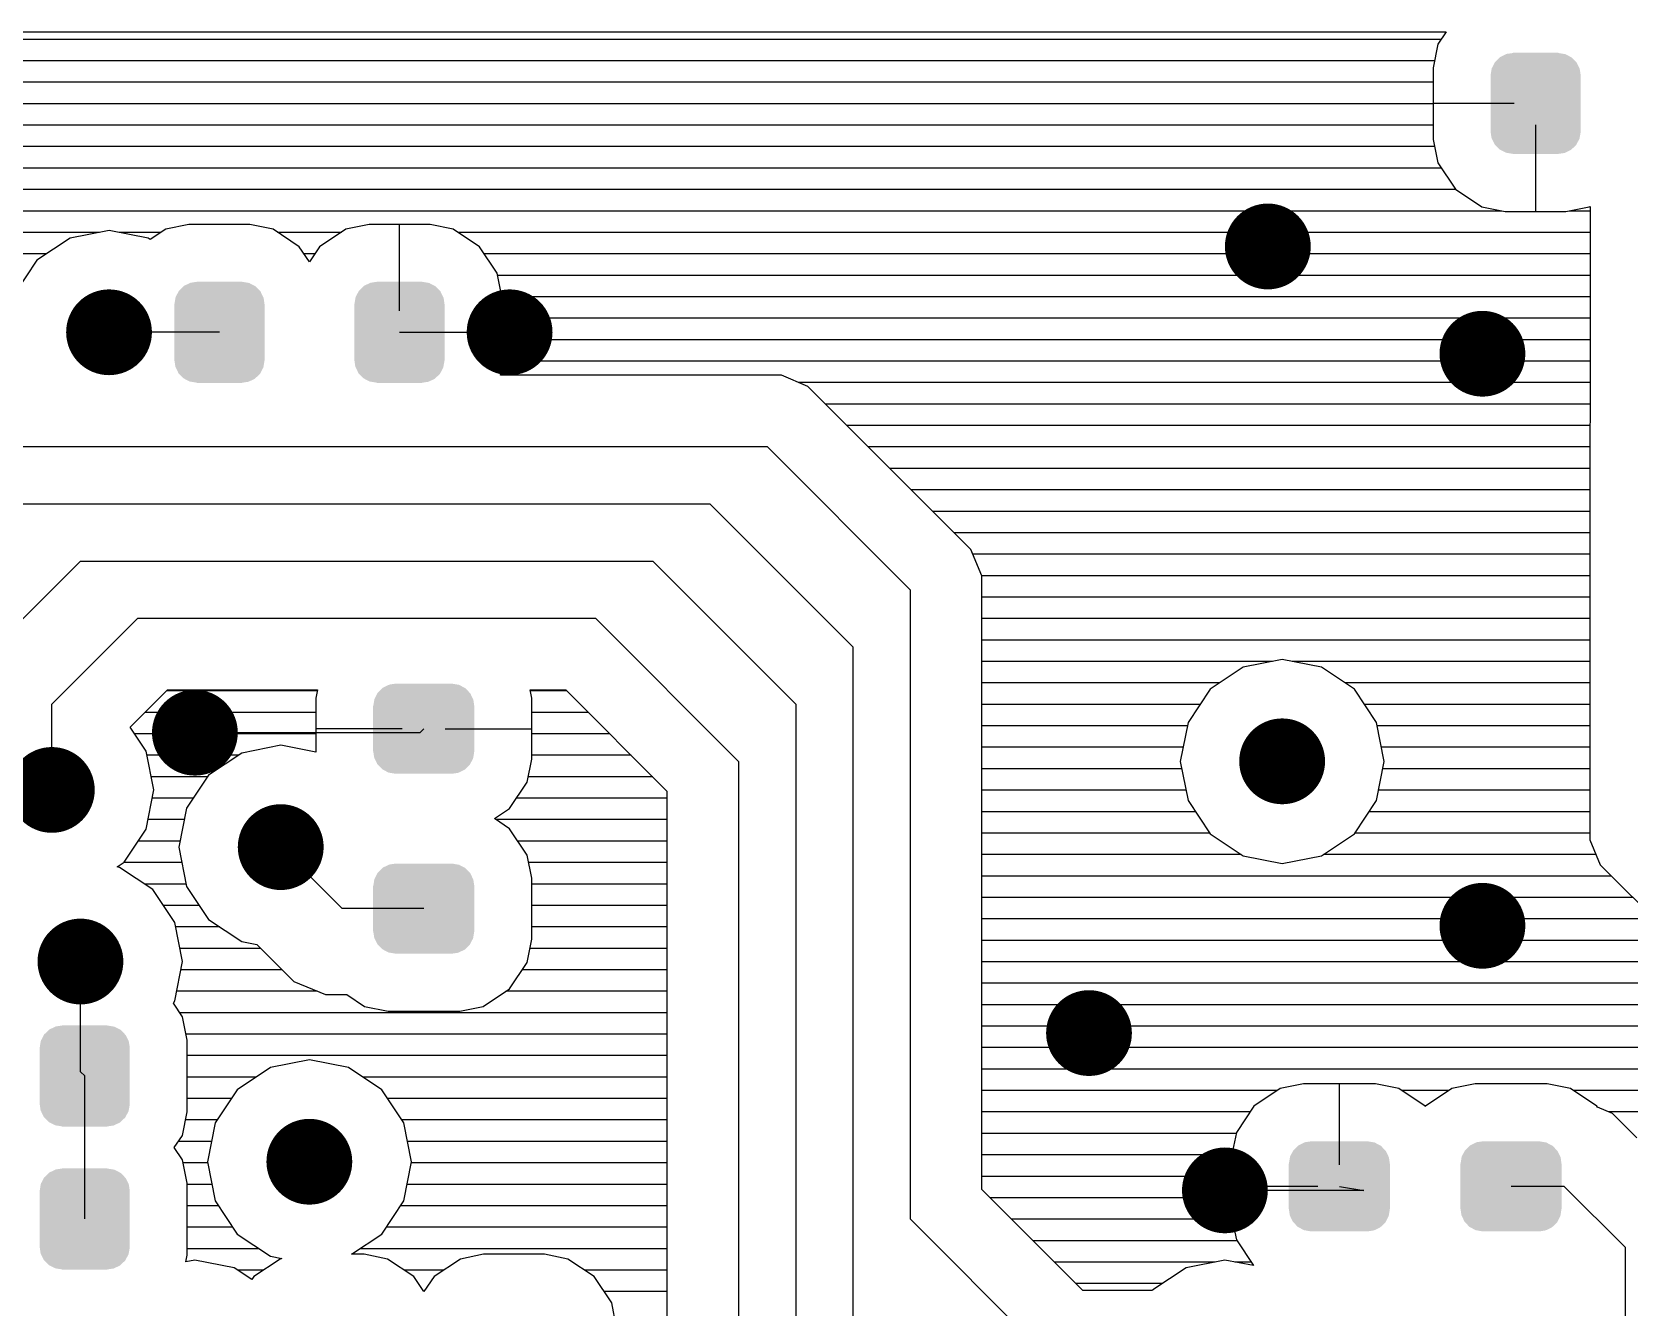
# Model space of a CAD drawing. Extents: x 295 to 953, y 10 to 290.
# Drawn here: x 811.99 to 844.6, y 234.52 to 260.56 of the extents above; entities that cross this region are included whole.
import ezdxf

# ---------------------------------------------------------------- set-up
doc = ezdxf.new("R2010")
doc.units = 0
doc.header["$LTSCALE"] = 5
doc.header["$MEASUREMENT"] = 0
doc.layers.get('0').update_dxf_attribs({"linetype": 'CONTINUOUS', "lineweight": 25})
doc.layers.add('DV-PEI-A6_BOT', color=7, linetype='CONTINUOUS')

msp = doc.modelspace()

# ---------------------------------------------------------------- linework, layer by layer
at = {"const_width": 0.876}
for points in [[(837.663, 256.181, -1), (836.786, 256.181, -1)], [(814.002, 254.428, -1), (813.126, 254.428, -1)], [(822.181, 254.428, -1), (821.305, 254.428, -1)], [(842.044, 253.99, -1), (841.168, 253.99, -1)], [(815.755, 246.25, -1), (814.879, 246.25, -1)], [(837.955, 245.665, -1), (837.078, 245.665, -1)], [(812.834, 245.081, -1), (811.958, 245.081, -1)], [(817.508, 243.913, -1), (816.631, 243.913, -1)], [(842.044, 242.306, -1), (841.168, 242.306, -1)], [(813.418, 241.576, -1), (812.542, 241.576, -1)], [(834.011, 240.115, -1), (833.135, 240.115, -1)], [(818.092, 237.487, -1), (817.216, 237.487, -1)], [(836.786, 236.902, -1), (835.91, 236.902, -1)]]:
    msp.add_lwpolyline(points, format="xyb", close=True, dxfattribs=at)
for points in [[(843.586, 259.821), (843.529, 259.937), (841.797, 259.821), (841.858, 259.937)], [(843.529, 259.937), (843.517, 259.95), (841.858, 259.937), (841.865, 259.95)], [(843.517, 259.95), (843.428, 260.042), (841.865, 259.95), (841.961, 260.042)], [(843.428, 260.042), (843.409, 260.051), (841.961, 260.042), (841.971, 260.051)], [(843.409, 260.051), (843.298, 260.109), (841.971, 260.051), (842.092, 260.109)], [(843.298, 260.109), (843.268, 260.114), (842.092, 260.109), (842.102, 260.114)], [(843.268, 260.114), (843.154, 260.132), (842.102, 260.114), (842.231, 260.132)], [(843.154, 260.132), (843.154, 260.136), (842.231, 260.132), (842.231, 260.136)], [(843.613, 259.677), (843.593, 259.806), (841.772, 259.677), (841.794, 259.806)], [(843.613, 259.675), (843.613, 259.677), (841.772, 259.675), (841.772, 259.677)], [(843.613, 258.529), (843.613, 259.675), (841.772, 258.529), (841.772, 259.675)], [(843.593, 259.806), (843.586, 259.821), (841.794, 259.806), (841.797, 259.821)], [(843.613, 258.527), (843.613, 258.529), (841.772, 258.527), (841.772, 258.529)], [(843.591, 258.398), (843.613, 258.527), (841.792, 258.398), (841.772, 258.527)], [(843.588, 258.383), (843.591, 258.398), (841.799, 258.383), (841.792, 258.398)], [(843.527, 258.267), (843.588, 258.383), (841.856, 258.267), (841.799, 258.383)], [(843.52, 258.254), (843.527, 258.267), (841.868, 258.254), (841.856, 258.267)], [(843.424, 258.162), (843.52, 258.254), (841.957, 258.162), (841.868, 258.254)], [(843.414, 258.153), (843.424, 258.162), (841.976, 258.153), (841.957, 258.162)], [(843.293, 258.095), (843.414, 258.153), (842.087, 258.095), (841.976, 258.153)], [(843.283, 258.09), (843.293, 258.095), (842.117, 258.09), (842.087, 258.095)], [(843.154, 258.072), (843.283, 258.09), (842.231, 258.072), (842.117, 258.09)], [(843.154, 258.068), (843.154, 258.072), (842.231, 258.068), (842.231, 258.072)], [(816.643, 255.277), (816.554, 255.368), (814.992, 255.277), (815.088, 255.368)], [(816.554, 255.368), (816.536, 255.378), (815.088, 255.368), (815.097, 255.378)], [(816.536, 255.378), (816.425, 255.435), (815.097, 255.378), (815.219, 255.435)], [(816.425, 255.435), (816.395, 255.44), (815.219, 255.435), (815.229, 255.44)], [(816.395, 255.44), (816.281, 255.459), (815.229, 255.44), (815.358, 255.459)], [(816.281, 255.459), (816.281, 255.462), (815.358, 255.459), (815.358, 255.462)], [(820.318, 255.277), (820.229, 255.368), (818.667, 255.277), (818.762, 255.368)], [(820.229, 255.368), (820.211, 255.378), (818.762, 255.368), (818.772, 255.378)], [(820.211, 255.378), (820.1, 255.435), (818.772, 255.378), (818.894, 255.435)], [(820.1, 255.435), (820.07, 255.44), (818.894, 255.435), (818.904, 255.44)], [(820.07, 255.44), (819.955, 255.459), (818.904, 255.44), (819.032, 255.459)], [(819.955, 255.459), (819.955, 255.462), (819.032, 255.459), (819.032, 255.462)], [(816.739, 255.004), (816.72, 255.132), (814.899, 255.004), (814.921, 255.132)], [(816.72, 255.132), (816.712, 255.148), (814.921, 255.132), (814.924, 255.148)], [(816.712, 255.148), (816.656, 255.263), (814.924, 255.148), (814.985, 255.263)], [(816.656, 255.263), (816.643, 255.277), (814.985, 255.263), (814.992, 255.277)], [(820.414, 255.004), (820.395, 255.132), (818.574, 255.004), (818.596, 255.132)], [(820.395, 255.132), (820.387, 255.148), (818.596, 255.132), (818.598, 255.148)], [(820.387, 255.148), (820.331, 255.263), (818.598, 255.148), (818.66, 255.263)], [(820.331, 255.263), (820.318, 255.277), (818.66, 255.263), (818.667, 255.277)], [(816.739, 255.001), (816.739, 255.004), (814.899, 255.001), (814.899, 255.004)], [(816.739, 253.856), (816.739, 255.001), (814.899, 253.856), (814.899, 255.001)], [(820.414, 255.001), (820.414, 255.004), (818.574, 255.001), (818.574, 255.004)], [(820.414, 253.856), (820.414, 255.001), (818.574, 253.856), (818.574, 255.001)], [(816.739, 253.853), (816.739, 253.856), (814.899, 253.853), (814.899, 253.856)], [(816.718, 253.725), (816.739, 253.853), (814.919, 253.725), (814.899, 253.853)], [(816.715, 253.709), (816.718, 253.725), (814.926, 253.709), (814.919, 253.725)], [(816.654, 253.593), (816.715, 253.709), (814.982, 253.593), (814.926, 253.709)], [(820.414, 253.853), (820.414, 253.856), (818.574, 253.853), (818.574, 253.856)], [(820.392, 253.725), (820.414, 253.853), (818.593, 253.725), (818.574, 253.853)], [(820.39, 253.709), (820.392, 253.725), (818.601, 253.709), (818.593, 253.725)], [(820.328, 253.593), (820.39, 253.709), (818.657, 253.593), (818.601, 253.709)], [(816.647, 253.58), (816.654, 253.593), (814.995, 253.58), (814.982, 253.593)], [(816.551, 253.489), (816.647, 253.58), (815.084, 253.489), (814.995, 253.58)], [(816.541, 253.479), (816.551, 253.489), (815.102, 253.479), (815.084, 253.489)], [(816.42, 253.421), (816.541, 253.479), (815.214, 253.421), (815.102, 253.479)], [(816.409, 253.417), (816.42, 253.421), (815.244, 253.417), (815.214, 253.421)], [(816.281, 253.398), (816.409, 253.417), (815.358, 253.398), (815.244, 253.417)], [(816.281, 253.394), (816.281, 253.398), (815.358, 253.394), (815.358, 253.398)], [(820.321, 253.58), (820.328, 253.593), (818.67, 253.58), (818.657, 253.593)], [(820.226, 253.489), (820.321, 253.58), (818.759, 253.489), (818.67, 253.58)], [(820.216, 253.479), (820.226, 253.489), (818.777, 253.479), (818.759, 253.489)], [(820.094, 253.421), (820.216, 253.479), (818.888, 253.421), (818.777, 253.479)], [(820.084, 253.417), (820.094, 253.421), (818.918, 253.417), (818.888, 253.421)], [(819.955, 253.398), (820.084, 253.417), (819.032, 253.398), (818.918, 253.417)], [(819.955, 253.394), (819.955, 253.398), (819.032, 253.394), (819.032, 253.398)], [(820.822, 247.168), (820.71, 247.227), (819.155, 247.168), (819.276, 247.227)], [(820.71, 247.227), (820.682, 247.232), (819.276, 247.227), (819.286, 247.232)], [(820.682, 247.232), (820.566, 247.252), (819.286, 247.232), (819.415, 247.252)], [(821.022, 246.793), (821.003, 246.922), (818.959, 246.793), (818.98, 246.922)], [(821.003, 246.922), (820.996, 246.937), (818.98, 246.922), (818.983, 246.937)], [(820.996, 246.937), (820.94, 247.054), (818.983, 246.937), (819.043, 247.054)], [(820.94, 247.054), (820.928, 247.066), (819.043, 247.054), (819.05, 247.066)], [(820.928, 247.066), (820.839, 247.159), (819.05, 247.066), (819.145, 247.159)], [(820.839, 247.159), (820.822, 247.168), (819.145, 247.159), (819.155, 247.168)], [(821.025, 245.87), (821.025, 246.793), (818.956, 245.87), (818.956, 246.793)], [(821.001, 245.74), (821.022, 245.87), (818.978, 245.74), (818.959, 245.87)], [(820.998, 245.726), (821.001, 245.74), (818.985, 245.726), (818.978, 245.74)], [(820.938, 245.609), (820.998, 245.726), (819.041, 245.609), (818.985, 245.726)], [(820.931, 245.596), (820.938, 245.609), (819.053, 245.596), (819.041, 245.609)], [(820.836, 245.504), (820.931, 245.596), (819.142, 245.504), (819.053, 245.596)], [(820.827, 245.495), (820.836, 245.504), (819.159, 245.495), (819.142, 245.504)], [(820.705, 245.435), (820.827, 245.495), (819.271, 245.435), (819.159, 245.495)], [(820.695, 245.431), (820.705, 245.435), (819.299, 245.431), (819.271, 245.435)], [(820.566, 245.411), (820.695, 245.431), (819.415, 245.411), (819.299, 245.431)], [(820.996, 243.262), (820.94, 243.379), (818.983, 243.262), (819.043, 243.379)], [(820.94, 243.379), (820.928, 243.392), (819.043, 243.379), (819.05, 243.392)], [(820.928, 243.392), (820.839, 243.485), (819.05, 243.392), (819.145, 243.485)], [(820.839, 243.485), (820.822, 243.494), (819.145, 243.485), (819.155, 243.494)], [(820.822, 243.494), (820.71, 243.553), (819.155, 243.494), (819.276, 243.553)], [(820.71, 243.553), (820.682, 243.557), (819.276, 243.553), (819.286, 243.557)], [(820.682, 243.557), (820.566, 243.577), (819.286, 243.557), (819.415, 243.577)], [(821.025, 242.195), (821.025, 243.118), (818.956, 242.195), (818.956, 243.118)], [(821.022, 243.118), (821.003, 243.248), (818.959, 243.118), (818.98, 243.248)], [(821.003, 243.248), (820.996, 243.262), (818.98, 243.248), (818.983, 243.262)], [(821.001, 242.066), (821.022, 242.195), (818.978, 242.066), (818.959, 242.195)], [(820.998, 242.051), (821.001, 242.066), (818.985, 242.051), (818.978, 242.066)], [(820.938, 241.934), (820.998, 242.051), (819.041, 241.934), (818.985, 242.051)], [(820.931, 241.922), (820.938, 241.934), (819.053, 241.922), (819.041, 241.934)], [(820.836, 241.829), (820.931, 241.922), (819.142, 241.829), (819.053, 241.922)], [(820.827, 241.82), (820.836, 241.829), (819.159, 241.82), (819.142, 241.829)], [(820.705, 241.761), (820.827, 241.82), (819.271, 241.761), (819.159, 241.82)], [(820.695, 241.756), (820.705, 241.761), (819.299, 241.756), (819.271, 241.761)], [(820.566, 241.737), (820.695, 241.756), (819.415, 241.737), (819.299, 241.756)], [(813.961, 239.959), (813.905, 240.074), (812.172, 239.959), (812.233, 240.074)], [(813.905, 240.074), (813.892, 240.087), (812.233, 240.074), (812.24, 240.087)], [(813.892, 240.087), (813.803, 240.179), (812.24, 240.087), (812.336, 240.179)], [(813.803, 240.179), (813.785, 240.188), (812.336, 240.179), (812.346, 240.188)], [(813.785, 240.188), (813.673, 240.246), (812.346, 240.188), (812.468, 240.246)], [(813.673, 240.246), (813.643, 240.251), (812.468, 240.246), (812.478, 240.251)], [(813.643, 240.251), (813.529, 240.269), (812.478, 240.251), (812.606, 240.269)], [(813.529, 240.269), (813.529, 240.273), (812.606, 240.269), (812.606, 240.273)], [(813.988, 239.815), (813.968, 239.943), (812.148, 239.815), (812.169, 239.943)], [(813.988, 239.812), (813.988, 239.815), (812.148, 239.812), (812.148, 239.815)], [(813.988, 238.667), (813.988, 239.812), (812.148, 238.667), (812.148, 239.812)], [(813.968, 239.943), (813.961, 239.959), (812.169, 239.943), (812.172, 239.959)], [(813.988, 238.664), (813.988, 238.667), (812.148, 238.664), (812.148, 238.667)], [(813.966, 238.535), (813.988, 238.664), (812.167, 238.535), (812.148, 238.664)], [(813.963, 238.52), (813.966, 238.535), (812.175, 238.52), (812.167, 238.535)], [(813.902, 238.404), (813.963, 238.52), (812.231, 238.404), (812.175, 238.52)], [(813.895, 238.391), (813.902, 238.404), (812.244, 238.391), (812.231, 238.404)], [(813.799, 238.3), (813.895, 238.391), (812.333, 238.3), (812.244, 238.391)], [(813.79, 238.29), (813.799, 238.3), (812.351, 238.29), (812.333, 238.3)], [(813.668, 238.232), (813.79, 238.29), (812.462, 238.232), (812.351, 238.29)], [(813.658, 238.227), (813.668, 238.232), (812.492, 238.227), (812.462, 238.232)], [(813.529, 238.209), (813.658, 238.227), (812.606, 238.209), (812.492, 238.227)], [(813.529, 238.205), (813.529, 238.209), (812.606, 238.205), (812.606, 238.209)], [(839.622, 237.719), (839.533, 237.812), (837.744, 237.719), (837.84, 237.812)], [(839.533, 237.812), (839.516, 237.821), (837.84, 237.812), (837.849, 237.821)], [(839.516, 237.821), (839.404, 237.88), (837.849, 237.821), (837.971, 237.88)], [(839.404, 237.88), (839.376, 237.885), (837.971, 237.88), (837.98, 237.885)], [(839.376, 237.885), (839.26, 237.904), (837.98, 237.885), (838.109, 237.904)], [(843.128, 237.719), (843.039, 237.812), (841.25, 237.719), (841.345, 237.812)], [(843.039, 237.812), (843.021, 237.821), (841.345, 237.812), (841.354, 237.821)], [(843.021, 237.821), (842.909, 237.88), (841.354, 237.821), (841.476, 237.88)], [(842.909, 237.88), (842.882, 237.885), (841.476, 237.88), (841.485, 237.885)], [(842.882, 237.885), (842.766, 237.904), (841.485, 237.885), (841.615, 237.904)], [(839.719, 236.523), (839.719, 237.446), (837.651, 236.523), (837.651, 237.446)], [(839.716, 237.446), (839.697, 237.575), (837.654, 237.446), (837.675, 237.575)], [(839.697, 237.575), (839.69, 237.59), (837.675, 237.575), (837.677, 237.59)], [(839.69, 237.59), (839.634, 237.707), (837.677, 237.59), (837.738, 237.707)], [(839.634, 237.707), (839.622, 237.719), (837.738, 237.707), (837.744, 237.719)], [(843.224, 236.523), (843.224, 237.446), (841.156, 236.523), (841.156, 237.446)], [(843.221, 237.446), (843.203, 237.575), (841.159, 237.446), (841.18, 237.575)], [(843.203, 237.575), (843.196, 237.59), (841.18, 237.575), (841.182, 237.59)], [(843.196, 237.59), (843.14, 237.707), (841.182, 237.59), (841.243, 237.707)], [(843.14, 237.707), (843.128, 237.719), (841.243, 237.707), (841.25, 237.719)], [(813.961, 237.038), (813.905, 237.153), (812.172, 237.038), (812.233, 237.153)], [(813.905, 237.153), (813.892, 237.166), (812.233, 237.153), (812.24, 237.166)], [(813.892, 237.166), (813.803, 237.258), (812.24, 237.166), (812.336, 237.258)], [(813.803, 237.258), (813.785, 237.267), (812.336, 237.258), (812.346, 237.267)], [(813.785, 237.267), (813.673, 237.325), (812.346, 237.267), (812.468, 237.325)], [(813.673, 237.325), (813.643, 237.33), (812.468, 237.325), (812.478, 237.33)], [(813.643, 237.33), (813.529, 237.348), (812.478, 237.33), (812.606, 237.348)], [(813.529, 237.348), (813.529, 237.352), (812.606, 237.348), (812.606, 237.352)], [(813.988, 236.894), (813.968, 237.022), (812.148, 236.894), (812.169, 237.022)], [(813.988, 236.891), (813.988, 236.894), (812.148, 236.891), (812.148, 236.894)], [(813.988, 235.746), (813.988, 236.891), (812.148, 235.746), (812.148, 236.891)], [(813.968, 237.022), (813.961, 237.038), (812.169, 237.022), (812.172, 237.038)], [(839.695, 236.393), (839.716, 236.523), (837.672, 236.393), (837.654, 236.523)], [(843.2, 236.393), (843.221, 236.523), (841.178, 236.393), (841.159, 236.523)], [(839.693, 236.379), (839.695, 236.393), (837.679, 236.379), (837.672, 236.393)], [(839.632, 236.262), (839.693, 236.379), (837.735, 236.262), (837.679, 236.379)], [(839.626, 236.249), (839.632, 236.262), (837.747, 236.249), (837.735, 236.262)], [(839.53, 236.156), (839.626, 236.249), (837.837, 236.156), (837.747, 236.249)], [(839.521, 236.147), (839.53, 236.156), (837.854, 236.147), (837.837, 236.156)], [(839.399, 236.088), (839.521, 236.147), (837.966, 236.088), (837.854, 236.147)], [(843.198, 236.379), (843.2, 236.393), (841.185, 236.379), (841.178, 236.393)], [(843.137, 236.262), (843.198, 236.379), (841.241, 236.262), (841.185, 236.379)], [(843.131, 236.249), (843.137, 236.262), (841.253, 236.249), (841.241, 236.262)], [(843.035, 236.156), (843.131, 236.249), (841.342, 236.156), (841.253, 236.249)], [(843.026, 236.147), (843.035, 236.156), (841.359, 236.147), (841.342, 236.156)], [(842.904, 236.088), (843.026, 236.147), (841.471, 236.088), (841.359, 236.147)], [(839.39, 236.084), (839.399, 236.088), (837.993, 236.084), (837.966, 236.088)], [(839.26, 236.064), (839.39, 236.084), (838.109, 236.064), (837.993, 236.084)], [(842.895, 236.084), (842.904, 236.088), (841.499, 236.084), (841.471, 236.088)], [(842.766, 236.064), (842.895, 236.084), (841.615, 236.064), (841.499, 236.084)], [(813.988, 235.743), (813.988, 235.746), (812.148, 235.743), (812.148, 235.746)], [(813.966, 235.614), (813.988, 235.743), (812.167, 235.614), (812.148, 235.743)], [(813.963, 235.599), (813.966, 235.614), (812.175, 235.599), (812.167, 235.614)], [(813.902, 235.483), (813.963, 235.599), (812.231, 235.483), (812.175, 235.599)], [(813.895, 235.47), (813.902, 235.483), (812.244, 235.47), (812.231, 235.483)], [(813.799, 235.379), (813.895, 235.47), (812.333, 235.379), (812.244, 235.47)], [(813.79, 235.369), (813.799, 235.379), (812.351, 235.369), (812.333, 235.379)], [(813.668, 235.311), (813.79, 235.369), (812.462, 235.311), (812.351, 235.369)], [(813.658, 235.306), (813.668, 235.311), (812.492, 235.306), (812.462, 235.311)], [(813.529, 235.288), (813.658, 235.306), (812.606, 235.288), (812.492, 235.306)], [(813.529, 235.284), (813.529, 235.288), (812.606, 235.284), (812.606, 235.288)]]:
    msp.add_solid(points)
at = {"layer": 'DV-PEI-A6_BOT'}
for p, q in [((682.411, 260.562), (840.864, 260.562)), ((840.864, 260.562), (840.695, 260.311)), ((840.765, 260.411), (532.663, 260.411)), ((840.695, 260.311), (840.601, 259.832)), ((840.63, 259.972), (756.4, 259.972)), ((840.601, 259.832), (840.601, 258.366)), ((840.601, 259.534), (757.534, 259.534)), ((840.601, 259.096), (758.007, 259.096)), ((842.254, 259.102), (840.601, 259.102)), ((840.601, 258.658), (758.299, 258.658)), ((842.693, 258.664), (842.693, 256.894)), ((840.601, 258.366), (840.695, 257.887)), ((840.63, 258.22), (758.433, 258.22)), ((840.765, 257.782), (758.521, 257.782)), ((840.695, 257.887), (841.057, 257.349)), ((841.063, 257.344), (758.492, 257.344)), ((841.057, 257.349), (841.594, 256.993)), ((841.594, 256.993), (842.067, 256.894)), ((843.312, 256.894), (843.785, 256.993)), ((843.785, 256.993), (843.803, 256.999)), ((843.803, 256.999), (843.797, 248.148)), ((842.003, 256.905), (758.404, 256.905)), ((842.067, 256.894), (843.312, 256.894)), ((843.803, 256.905), (843.376, 256.905)), ((813.366, 256.467), (808.511, 256.467)), ((812.77, 256.35), (812.092, 255.901)), ((813.564, 256.508), (812.77, 256.35)), ((814.365, 256.35), (813.564, 256.508)), ((814.628, 256.467), (813.769, 256.467)), ((814.406, 256.321), (814.365, 256.35)), ((814.721, 256.532), (814.406, 256.321)), ((815.194, 256.631), (814.721, 256.532)), ((816.439, 256.631), (815.194, 256.631)), ((816.912, 256.532), (816.439, 256.631)), ((817.449, 256.175), (816.912, 256.532)), ((818.308, 256.467), (817.005, 256.467)), ((818.401, 256.532), (817.864, 256.175)), ((818.875, 256.631), (818.401, 256.532)), ((820.119, 256.631), (818.875, 256.631)), ((819.494, 254.867), (819.494, 256.631)), ((820.592, 256.532), (820.119, 256.631)), ((821.13, 256.175), (820.592, 256.532)), ((843.803, 256.467), (820.686, 256.467)), ((812.291, 256.029), (809.586, 256.029)), ((817.654, 255.866), (817.449, 256.175)), ((817.765, 256.029), (817.549, 256.029)), ((817.864, 256.175), (817.654, 255.866)), ((821.492, 255.638), (821.13, 256.175)), ((843.803, 256.029), (821.223, 256.029)), ((812.092, 255.901), (811.642, 255.223)), ((821.585, 255.159), (821.492, 255.638)), ((843.803, 255.591), (821.498, 255.591)), ((821.585, 253.692), (821.585, 255.159)), ((843.803, 255.153), (821.585, 255.153)), ((843.803, 254.715), (821.585, 254.715)), ((815.819, 254.428), (813.564, 254.428)), ((819.494, 254.428), (821.743, 254.428)), ((819.932, 254.428), (821.585, 254.428)), ((843.803, 254.277), (821.585, 254.277)), ((843.803, 253.838), (821.585, 253.838)), ((821.556, 253.552), (821.585, 253.692)), ((827.293, 253.552), (821.556, 253.552)), ((827.83, 253.324), (827.293, 253.552)), ((843.803, 253.4), (827.649, 253.4)), ((828.239, 252.915), (827.83, 253.324)), ((843.803, 252.962), (828.193, 252.962)), ((830.751, 250.403), (828.239, 252.915)), ((843.803, 252.524), (828.631, 252.524)), ((810.643, 252.092), (827.001, 252.092)), ((827.001, 252.092), (829.922, 249.171)), ((843.803, 252.086), (829.069, 252.086)), ((843.803, 251.648), (829.507, 251.648)), ((843.803, 251.209), (829.945, 251.209)), ((811.228, 250.923), (825.833, 250.923)), ((825.833, 250.923), (828.754, 248.002)), ((843.803, 250.771), (830.383, 250.771)), ((831.16, 249.994), (830.751, 250.403)), ((843.803, 250.333), (830.822, 250.333)), ((831.382, 249.457), (831.16, 249.994)), ((843.803, 249.895), (831.201, 249.895)), ((810.643, 247.418), (812.98, 249.755)), ((812.98, 249.755), (824.664, 249.755)), ((824.664, 249.755), (827.585, 246.834)), ((829.922, 249.171), (829.922, 236.318)), ((843.803, 249.457), (831.382, 249.457)), ((831.382, 248.878), (831.382, 249.457)), ((843.803, 249.019), (831.382, 249.019)), ((831.382, 236.92), (831.382, 248.878)), ((812.396, 246.834), (814.149, 248.586)), ((814.149, 248.586), (823.496, 248.586)), ((823.496, 248.586), (826.417, 245.665)), ((843.803, 248.581), (831.382, 248.581)), ((828.754, 248.002), (828.754, 233.397)), ((843.797, 248.142), (831.382, 248.142)), ((843.797, 248.148), (843.797, 244.065)), ((837.318, 247.704), (831.382, 247.704)), ((836.722, 247.587), (836.044, 247.138)), ((837.517, 247.745), (836.722, 247.587)), ((838.317, 247.587), (837.517, 247.745)), ((843.797, 247.704), (837.721, 247.704)), ((838.995, 247.138), (838.317, 247.587)), ((836.243, 247.266), (831.382, 247.266)), ((843.797, 247.266), (838.796, 247.266)), ((813.997, 246.366), (814.756, 247.126)), ((817.817, 247.103), (814.739, 247.103)), ((814.756, 247.126), (817.823, 247.126)), ((817.823, 247.126), (817.788, 246.956)), ((817.788, 246.956), (817.788, 245.852)), ((822.199, 246.956), (822.164, 247.126)), ((822.164, 247.126), (822.894, 247.126)), ((822.912, 247.103), (822.17, 247.103)), ((822.199, 245.712), (822.199, 246.956)), ((822.894, 247.126), (824.956, 245.058)), ((836.044, 247.138), (835.595, 246.46)), ((839.444, 246.46), (838.995, 247.138)), ((812.396, 245.081), (812.396, 246.834)), ((817.788, 246.664), (814.3, 246.664)), ((823.35, 246.664), (822.199, 246.664)), ((827.585, 246.834), (827.585, 232.813)), ((835.84, 246.828), (831.382, 246.828)), ((843.797, 246.828), (839.199, 246.828)), ((814.324, 245.876), (813.997, 246.366)), ((817.788, 246.226), (814.09, 246.226)), ((819.909, 246.25), (815.317, 246.25)), ((819.552, 246.331), (817.788, 246.331)), ((819.991, 246.331), (819.909, 246.25)), ((820.429, 246.331), (822.199, 246.331)), ((823.788, 246.226), (822.199, 246.226)), ((835.583, 246.39), (831.382, 246.39)), ((835.595, 246.46), (835.437, 245.665)), ((839.602, 245.665), (839.444, 246.46)), ((843.797, 246.39), (839.456, 246.39)), ((817.07, 245.993), (816.275, 245.835)), ((817.788, 245.852), (817.07, 245.993)), ((835.495, 245.952), (831.382, 245.952)), ((843.797, 245.952), (839.544, 245.952)), ((814.482, 245.081), (814.324, 245.876)), ((816.205, 245.788), (814.341, 245.788)), ((816.275, 245.835), (815.597, 245.385)), ((822.099, 245.239), (822.199, 245.712)), ((824.226, 245.788), (822.199, 245.788)), ((826.417, 245.665), (826.417, 232.229)), ((835.437, 245.665), (835.595, 244.865)), ((839.444, 244.865), (839.602, 245.665)), ((815.574, 245.35), (814.429, 245.35)), ((815.597, 245.385), (815.148, 244.707)), ((821.743, 244.701), (822.099, 245.239)), ((824.664, 245.35), (822.123, 245.35)), ((835.466, 245.514), (831.382, 245.514)), ((843.797, 245.514), (839.573, 245.514)), ((814.324, 244.281), (814.482, 245.081)), ((815.282, 244.912), (814.452, 244.912)), ((824.956, 244.912), (821.883, 244.912)), ((824.956, 245.058), (824.956, 232.515)), ((835.554, 245.075), (831.382, 245.075)), ((843.797, 245.075), (839.485, 245.075)), ((815.148, 244.707), (814.99, 243.913)), ((821.433, 244.497), (821.743, 244.701)), ((835.741, 244.637), (831.382, 244.637)), ((835.595, 244.865), (836.044, 244.187)), ((838.995, 244.187), (839.444, 244.865)), ((843.797, 244.637), (839.298, 244.637)), ((813.874, 243.603), (814.324, 244.281)), ((815.101, 244.474), (814.365, 244.474)), ((821.743, 244.287), (821.433, 244.497)), ((824.956, 244.474), (821.463, 244.474)), ((822.099, 243.749), (821.743, 244.287)), ((815.013, 244.035), (814.16, 244.035)), ((824.956, 244.035), (821.913, 244.035)), ((836.038, 244.199), (831.382, 244.199)), ((836.044, 244.187), (836.722, 243.738)), ((838.317, 243.738), (838.995, 244.187)), ((843.797, 244.199), (839, 244.199)), ((843.797, 244.065), (844.013, 243.551)), ((813.728, 243.51), (813.874, 243.603)), ((815.048, 243.597), (813.862, 243.597)), ((814.99, 243.913), (815.148, 243.112)), ((818.326, 242.657), (817.07, 243.913)), ((822.199, 243.276), (822.099, 243.749)), ((824.956, 243.597), (822.135, 243.597)), ((836.681, 243.761), (831.382, 243.761)), ((836.722, 243.738), (837.517, 243.58)), ((837.517, 243.58), (838.317, 243.738)), ((843.925, 243.761), (838.358, 243.761)), ((813.78, 243.498), (813.728, 243.51)), ((814.458, 243.048), (813.78, 243.498)), ((822.199, 242.032), (822.199, 243.276)), ((844.235, 243.323), (831.382, 243.323)), ((844.013, 243.551), (847.238, 240.326)), ((815.136, 243.159), (814.289, 243.159)), ((814.908, 242.371), (814.458, 243.048)), ((815.148, 243.112), (815.597, 242.435)), ((824.956, 243.159), (822.199, 243.159)), ((815.405, 242.721), (814.674, 242.721)), ((819.991, 242.657), (818.326, 242.657)), ((824.956, 242.721), (822.199, 242.721)), ((844.673, 242.885), (831.382, 242.885)), ((815.066, 241.576), (814.908, 242.371)), ((815.597, 242.435), (816.275, 241.985)), ((845.111, 242.446), (831.382, 242.446)), ((815.825, 242.283), (814.926, 242.283)), ((816.275, 241.985), (816.579, 241.921)), ((822.099, 241.558), (822.199, 242.032)), ((824.956, 242.283), (822.199, 242.283)), ((845.549, 242.008), (831.382, 242.008)), ((816.661, 241.845), (815.013, 241.845)), ((816.579, 241.921), (816.842, 241.664)), ((816.842, 241.664), (817.338, 241.167)), ((824.956, 241.845), (822.158, 241.845)), ((812.98, 239.321), (812.98, 241.576)), ((814.908, 240.776), (815.066, 241.576)), ((817.099, 241.407), (815.037, 241.407)), ((821.743, 241.021), (822.099, 241.558)), ((824.956, 241.407), (822, 241.407)), ((845.987, 241.57), (831.382, 241.57)), ((817.338, 241.167), (817.981, 240.904)), ((821.206, 240.659), (821.743, 241.021)), ((846.426, 241.132), (831.382, 241.132)), ((814.879, 240.729), (814.908, 240.776)), ((815.066, 240.448), (814.879, 240.729)), ((817.817, 240.968), (814.949, 240.968)), ((817.981, 240.904), (818.419, 240.904)), ((818.419, 240.904), (818.781, 240.659)), ((824.956, 240.968), (821.667, 240.968)), ((846.864, 240.694), (831.382, 240.694)), ((824.956, 240.53), (815.007, 240.53)), ((815.159, 239.969), (815.066, 240.448)), ((818.781, 240.659), (819.26, 240.565)), ((819.26, 240.565), (820.727, 240.565)), ((820.727, 240.565), (821.206, 240.659)), ((824.956, 240.092), (815.136, 240.092)), ((847.401, 240.256), (831.382, 240.256)), ((815.159, 238.503), (815.159, 239.969)), ((860.16, 239.818), (831.382, 239.818)), ((824.956, 239.654), (815.159, 239.654)), ((816.859, 239.409), (816.182, 238.959)), ((817.654, 239.566), (816.859, 239.409)), ((818.454, 239.409), (817.654, 239.566)), ((819.132, 238.959), (818.454, 239.409)), ((860.598, 239.379), (831.382, 239.379)), ((813.068, 239.239), (812.98, 239.321)), ((813.068, 236.318), (813.068, 239.239)), ((816.567, 239.216), (815.159, 239.216)), ((824.956, 239.216), (818.746, 239.216)), ((837.955, 239.076), (837.476, 238.982)), ((839.421, 239.076), (837.955, 239.076)), ((838.685, 237.422), (838.685, 239.076)), ((839.9, 238.982), (839.421, 239.076)), ((841.46, 239.076), (840.981, 238.982)), ((842.926, 239.076), (841.46, 239.076)), ((843.405, 238.982), (842.926, 239.076)), ((816.065, 238.778), (815.159, 238.778)), ((816.182, 238.959), (815.732, 238.281)), ((819.582, 238.281), (819.132, 238.959)), ((824.956, 238.778), (819.249, 238.778)), ((837.423, 238.941), (831.382, 238.941)), ((837.476, 238.982), (836.938, 238.62)), ((840.438, 238.62), (839.9, 238.982)), ((840.928, 238.941), (839.953, 238.941)), ((840.981, 238.982), (840.443, 238.62)), ((843.943, 238.62), (843.405, 238.982)), ((861.036, 238.941), (843.458, 238.941)), ((815.066, 238.024), (815.159, 238.503)), ((836.862, 238.503), (831.382, 238.503)), ((836.938, 238.62), (836.582, 238.082)), ((840.443, 238.62), (840.438, 238.614)), ((840.438, 238.614), (840.438, 238.62)), ((843.954, 238.602), (843.943, 238.62)), ((844.264, 238.474), (843.954, 238.602)), ((861.475, 238.503), (844.188, 238.503)), ((844.761, 237.977), (844.264, 238.474)), ((815.773, 238.34), (815.124, 238.34)), ((815.732, 238.281), (815.574, 237.487)), ((824.956, 238.34), (819.541, 238.34)), ((819.739, 237.487), (819.582, 238.281)), ((836.576, 238.065), (831.382, 238.065)), ((836.582, 238.082), (836.482, 237.609)), ((814.896, 237.779), (815.066, 238.024)), ((815.066, 237.527), (814.896, 237.779)), ((815.656, 237.901), (814.984, 237.901)), ((824.956, 237.901), (819.658, 237.901)), ((815.159, 237.048), (815.066, 237.527)), ((815.574, 237.463), (815.077, 237.463)), ((815.574, 237.487), (815.732, 236.686)), ((819.582, 236.686), (819.739, 237.487)), ((824.956, 237.463), (819.739, 237.463)), ((836.488, 237.627), (831.382, 237.627)), ((836.482, 237.609), (836.482, 236.365)), ((836.482, 237.189), (831.382, 237.189)), ((815.159, 235.582), (815.159, 237.048)), ((815.662, 237.025), (815.159, 237.025)), ((824.956, 237.025), (819.652, 237.025)), ((833.45, 234.858), (831.382, 236.92)), ((836.482, 236.751), (831.552, 236.751)), ((839.187, 236.902), (836.348, 236.902)), ((838.247, 236.984), (836.482, 236.984)), ((838.685, 236.984), (839.187, 236.902)), ((843.277, 236.984), (842.19, 236.984)), ((844.527, 235.734), (843.277, 236.984)), ((815.796, 236.587), (815.159, 236.587)), ((815.732, 236.686), (816.182, 236.009)), ((819.132, 236.009), (819.582, 236.686)), ((824.956, 236.587), (819.517, 236.587)), ((816.088, 236.149), (815.159, 236.149)), ((824.956, 236.149), (819.225, 236.149)), ((829.922, 236.318), (832.843, 233.397)), ((836.494, 236.312), (831.99, 236.312)), ((836.482, 236.365), (836.582, 235.892)), ((816.182, 236.009), (816.859, 235.559)), ((818.512, 235.6), (819.132, 236.009)), ((836.588, 235.874), (832.428, 235.874)), ((836.582, 235.892), (836.932, 235.366)), ((815.13, 235.442), (815.159, 235.582)), ((815.317, 235.477), (815.13, 235.442)), ((816.631, 235.711), (815.159, 235.711)), ((816.117, 235.319), (815.317, 235.477)), ((817.058, 235.5), (816.52, 235.144)), ((816.859, 235.559), (817.093, 235.512)), ((817.093, 235.512), (817.058, 235.5)), ((818.775, 235.6), (818.512, 235.6)), ((824.956, 235.711), (818.682, 235.711)), ((819.249, 235.5), (818.775, 235.6)), ((819.786, 235.144), (819.249, 235.5)), ((820.738, 235.5), (820.201, 235.144)), ((821.211, 235.6), (820.738, 235.5)), ((822.456, 235.6), (821.211, 235.6)), ((822.929, 235.5), (822.456, 235.6)), ((823.467, 235.144), (822.929, 235.5)), ((836.348, 235.477), (835.554, 235.319)), ((836.932, 235.366), (836.348, 235.477)), ((844.527, 229.39), (844.527, 235.734)), ((816.479, 235.08), (816.117, 235.319)), ((816.713, 235.272), (816.187, 235.272)), ((816.52, 235.144), (816.479, 235.08)), ((820.394, 235.272), (819.593, 235.272)), ((819.991, 234.834), (819.786, 235.144)), ((820.201, 235.144), (819.991, 234.834)), ((824.956, 235.272), (823.274, 235.272)), ((823.829, 234.606), (823.467, 235.144)), ((836.149, 235.436), (832.866, 235.436)), ((835.554, 235.319), (834.876, 234.869)), ((836.88, 235.436), (836.553, 235.436)), ((824.956, 234.834), (823.671, 234.834)), ((835.075, 234.998), (833.304, 234.998)), ((834.87, 234.858), (833.45, 234.858)), ((834.876, 234.869), (834.87, 234.858)), ((823.922, 234.127), (823.829, 234.606))]:
    msp.add_line(p, q, dxfattribs=at)

doc.saveas('drawing.dxf')
